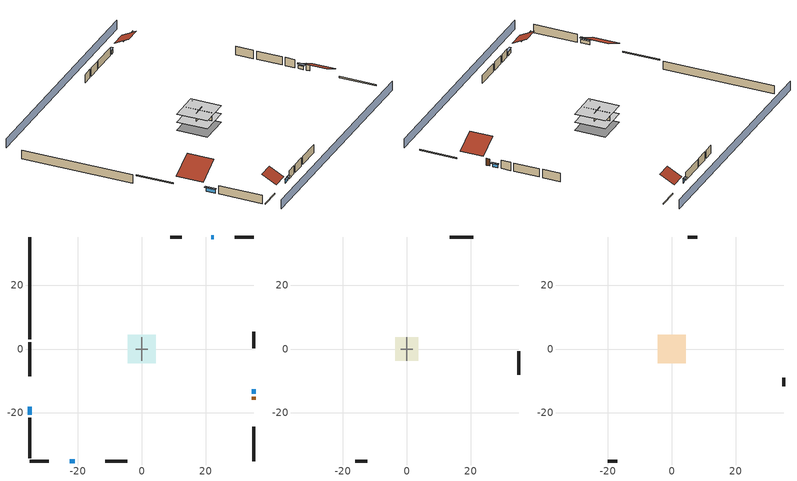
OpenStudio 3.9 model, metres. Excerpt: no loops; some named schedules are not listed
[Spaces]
conditioned space 1
 floor foundation (Slab2 construction): -4.44,-4.44 -4.44,4.44 4.44,4.44 4.44,-4.44 z-2.13
 floor adiabatic (AdiabaticFloorConstruction): -4.44,-4.44 -4.44,4.44 4.44,4.44 4.44,-4.44 z0.3
 wall outside (Wall3 construction): -35.02,-21.55 -35.02,-34.09 z0.3:2.74
 wall outside (Wall4 construction): 12.53,35.02 8.89,35.02 z0.3:2.74
 wall outside (Wall7 construction): 35.02,0.26 35.02,5.39 z0.3:2.74
 wall outside (Wall8 construction): -11.48,-35.02 -4.51,-35.02 z0.3:2.74
 wall outside (RimJoist1 construction): -35.02,2.18 -35.02,-8.46 z0.3:0.61
 wall outside (RimJoist2 construction): 35.02,35.02 29.11,35.02 z0.3:0.61
 wall outside (RimJoist3 construction): 35.02,-35.02 35.02,-24.38 z0.3:0.61
 wall outside (RimJoist4 construction): -35.02,-35.02 -29.11,-35.02 z0.3:0.61
 wall outside (AdiabaticWallConstruction): -35.02,-18 -35.02,-20.62 z0.3:1.46; 22.51,35.02 21.71,35.02 z0.3:1.4; 35.02,-14.04 35.02,-12.58 z0.3:1.28; -22.51,-35.02 -20.94,-35.02 z0.3:1.37
 wall outside (AdiabaticWallConstruction 1): 35.02,-15.89 35.02,-14.97 z0.3:2.34
 wall to garage 1 (Wall5 construction): 0,-3.66 0,3.66 z0.3:2.74
 wall to garage 1 (Wall6 construction): 1.83,0 -1.83,0 z0.3:2.74
 wall foundation (FoundationWall1 construction): -35.02,35.02 -35.02,3.11 z-2.13:0.3
 window (WindowConstruction): -35.02,-18 -35.02,-20.62 z0.3:1.46
 window (WindowConstruction 1): 22.51,35.02 21.71,35.02 z0.3:1.4
 window (WindowConstruction 2): 35.02,-14.04 35.02,-12.58 z0.3:1.28
 window (WindowConstruction 3): -22.51,-35.02 -20.94,-35.02 z0.3:1.37
 door (Door): 35.02,-15.88 35.02,-14.97 z0.3:2.34
 ceiling adiabatic (AdiabaticFloorConstruction): 4.44,-4.44 4.44,4.44 -4.44,4.44 -4.44,-4.44 z0.3
garage 1
 floor foundation (Slab1 construction): -3.66,-3.66 -3.66,3.66 3.66,3.66 3.66,-3.66 z0
 wall outside (Wall1 construction): 20.78,35.02 13.46,35.02 z0.3:2.74
 wall outside (Wall2 construction): 35.02,-7.98 35.02,-0.67 z0.3:2.74
 wall outside (Wall12 construction): -16.07,-35.02 -12.41,-35.02 z0.3:2.74
attic - vented 1
 floor to garage 1 (Floor1 construction): -3.66,-3.66 -3.66,3.66 3.66,3.66 3.66,-3.66 z2.74
 floor to conditioned space 1 (Floor2 construction Reversed): -4.44,-4.44 -4.44,4.44 4.44,4.44 4.44,-4.44 z2.74
 wall outside (Wall9 construction): 7.96,35.02 4.95,35.02 z0.3:2.74
 wall outside (Wall10 construction): -20.01,-35.02 -17,-35.02 z0.3:2.74
 wall outside (Wall11 construction): 35.02,-11.66 35.02,-8.91 z0.3:2.74
 roof outside (Roof1 construction): -35.02,-17.07,2.74 -28.15,-17.07,6.18 -28.15,-9.39,6.18 -35.02,-9.39,2.74
 roof outside (Roof2 construction): 23.44,35.02,2.74 23.44,30.78,4.86 28.18,30.78,4.86 28.18,35.02,2.74
 roof outside (Roof3 construction): -23.44,-35.02,2.74 -23.44,-30.78,4.86 -28.18,-30.78,4.86 -28.18,-35.02,2.74
 roof outside (Roof4 construction): 35.02,-16.81,2.74 29.08,-16.81,5.71 29.08,-23.45,5.71 35.02,-23.45,2.74
shading: -35.02,-39.59 35.02,-39.59 / 35.02,39.59 -35.02,39.59 z0:2.74; -35.02,-20.92 -35.02,-17.7 -35.63,-17.7 -35.63,-20.92 z1.77; 21.4,35.02 22.82,35.02 22.82,35.63 21.4,35.63 z1.71; 35.02,-12.28 35.02,-14.35 35.63,-14.35 35.63,-12.28 z1.58; -20.63,-35.02 -22.82,-35.02 -22.82,-35.63 -20.63,-35.63 z1.68
[Site]
Portland Intl Arpt_OR: Latitude {deg}=45.59; Longitude {deg}=-122.6; Time Zone {hr}=-8; Elevation {m}=33; Terrain=Suburbs; Keep Site Location Information=Yes
[Site:GroundTemperature:Shallow]
10.2558, 8.96328, 8.85977, 9.47314, 11.9355, 14.3863, 16.5111, 17.8571, 17.9714, 16.8767, 14.8061, 12.4304
[Site:WaterMainsTemperature]
Calculation Method=Schedule; Temperature Schedule=mains temperature schedule
[Building]
Building 1
[Material] Roughness=Rough
Name | Thickness {m} | Conductivity {W/m-K} | Density {kg/m3} | Specific Heat {J/kg-K} | Thermal Absorptance | Solar Absorptance | Visible Absorptance
asphalt or fiberglass shingles | 0.00635 | 0.162714 | 1121.4 | 1465.45 | 0.9 | 0.85 | 0.85
roof rigid ins | 0.00281632 | 0.029427 | 32.04 | 1214.23 | 0.9 | 0.7 | 0.7
osb sheathing 0.5 in. | 0.0127 | 0.115458 | 512.64 | 1214.23 | 0.9 | 0.6 | 0.6
composite shingle siding | 0.00635 | 0.162714 | 1121.4 | 1465.45 | 0.9 | 0.7 | 0.7
osb sheathing 0.5 in. 1 | 0.0127 | 0.115458 | 512.64 | 1214.23 | 0.9 | 0.7 | 0.7
wall stud and cavity | 0.1397 | 0.348479 | 139.0536 | 1170.24 | 0.9 | 0.6 | 0.6
wall stud and cavity 1 | 0.1397 | 0.434317 | 139.0536 | 1170.24 | 0.9 | 0.7 | 0.7
gypsum board | 0.0127 | 0.160291 | 801 | 837.4 | 0.9 | 0.6 | 0.6
osb sheathing 0.5 in. 2; osb sheathing 0.5 in. 3 | 0.0127 | 0.115458 | 512.64 | 1214.23
wall stud and cavity 2 | 0.1397 | 0.506836 | 139.0536 | 1170.24 | 0.9 | 0.7 | 0.7
rim joist stud and cavity | 0.0508 | 0.144151 | 50.32683 | 1063.81 | 0.9 | 0.6 | 0.6
ceiling stud and cavity | 0.1397 | 1.39189 | 65.682 | 1177.47 | 0.9 | 0.7 | 0.7
ceiling loosefill ins | 0.254 | 0.0480833 | 16.02 | 1046.75 | 0.9 | 0.7 | 0.7
ceiling stud and cavity 1 | 0.1397 | 0.104117 | 65.682 | 1177.47 | 0.9 | 0.7 | 0.7
concrete 4.0 in. | 0.1016 | 1.803125 | 2242.8 | 837.4 | 0.9 | 0.7 | 0.7
concrete 8.0 in. | 0.2032 | 1.803125 | 2242.8 | 837.4 | 0.9 | 0.7 | 0.7
gypsum board 1 | 0.0127 | 0.160291 | 801 | 837.4 | 0.9 | 0.7 | 0.7
floor covering | 0.0127 | 0.0450781 | 54.468 | 1339.84 | 0.9 | 0.9 | 0.9
wood siding; wood siding 1 | 0.0254 | 0.102417 | 544.68 | 1172.36
wall rigid ins; floor rigid ins | 0.512978 | 0.029427 | 32.04 | 1214.23 | 0.9 | 0.7 | 0.7
wall stud and cavity 3 | 0.0889 | 0.380278 | 52.3479 | 1209.89 | 0.9 | 0.7 | 0.7
door material | 0.04445 | 0.0612267 | 512.64 | 1214.23 | 0.9 | 0.7 | 0.7
floor stud and cavity | 0.1397 | 1.75129 | 37.0049 | 1207.88 | 0.9 | 0.7 | 0.7
osb sheathing 0.75 in. | 0.01905 | 0.115458 | 512.64 | 1214.23 | 0.9 | 0.7 | 0.7
floor covering 1 | 0.0127 | 0.0433444 | 54.468 | 1339.84 | 0.9 | 0.6 | 0.6
wall stud and cavity 4 | 0.0889 | 0.391764 | 83.0341 | 1211.67 | 0.9 | 0.7 | 0.7
furniture material conditioned space 1; furniture material garage 1 | 0.1524 | 0.115458 | 640.8 | 1214.23 | 0.9 | 0.6 | 0.6
[Construction]
Roof1 construction; Roof2 construction; Roof3 construction; Roof4 construction: asphalt or fiberglass shingles, roof rigid ins, osb sheathing 0.5 in.
Wall1 construction; Wall2 construction: composite shingle siding, osb sheathing 0.5 in. 1, wall stud and cavity
Wall3 construction; Wall4 construction: composite shingle siding, osb sheathing 0.5 in. 1, wall stud and cavity 1, gypsum board
Wall5 construction: osb sheathing 0.5 in. 2, wall stud and cavity 2, gypsum board
Wall6 construction: osb sheathing 0.5 in. 3, wall stud and cavity 2, gypsum board
Wall7 construction; Wall8 construction: composite shingle siding, osb sheathing 0.5 in. 2, wall stud and cavity 1, gypsum board
Wall9 construction; Wall10 construction; Wall11 construction; Wall12 construction: composite shingle siding, osb sheathing 0.5 in. 2, wall stud and cavity
RimJoist1 construction; RimJoist2 construction; RimJoist3 construction; RimJoist4 construction: composite shingle siding, rim joist stud and cavity
Floor1 construction: ceiling stud and cavity
Floor2 construction Reversed: gypsum board, ceiling stud and cavity 1, ceiling loosefill ins
Slab1 construction: concrete 4.0 in.
FoundationWall1 construction: concrete 8.0 in., gypsum board 1
Slab2 construction: concrete 4.0 in., floor covering
WindowConstruction; WindowConstruction 1; WindowConstruction 2; WindowConstruction 3: WindowMaterial
AdiabaticWallConstruction: wood siding, wall rigid ins, wall stud and cavity 3, gypsum board
Door: door material
AdiabaticWallConstruction 1: wood siding 1, wall rigid ins, wall stud and cavity 3, gypsum board
AdiabaticFloorConstruction: floor stud and cavity, floor rigid ins, osb sheathing 0.75 in., floor covering 1
PartitionWallConstruction: gypsum board, wall stud and cavity 4, gypsum board
furniture construction conditioned space 1: furniture material conditioned space 1
furniture construction garage 1: furniture material garage 1
[WindowMaterial:SimpleGlazingSystem]
WindowMaterial: U-Factor {W/m2-K}=4.31528; Solar Heat Gain Coefficient=0.67
[ThermalZone] Multiplier=1; Use Ideal Air Loads=No
Name | Volume {m3} | Thermostat
conditioned space | 384.656 | conditioned space temperature setpoint
attic - vented | 113.535
garage | 130.484
[Sizing:Zone] Zone Cooling Design Supply Air Temperature Input Method=SupplyAirTemperature; Zone Cooling Design Supply Air Temperature {C}=14; Zone Cooling Design Supply Air Temperature Difference {deltaC}=11.11; Zone Heating Design Supply Air Temperature Input Method=SupplyAirTemperature; Zone Heating Design Supply Air Temperature {C}=40; Zone Heating Design Supply Air Temperature Difference {deltaC}=11.11; Zone Cooling Design Supply Air Humidity Ratio {kg-H2O/kg-air}=0.0085; Zone Heating Design Supply Air Humidity Ratio {kg-H2O/kg-air}=0.008; Cooling Design Air Flow Method=DesignDay; Heating Design Air Flow Method=DesignDay; Account for Dedicated Outdoor Air System=No; Dedicated Outdoor Air System Control Strategy=NeutralSupplyAir; Dedicated Outdoor Air Low Setpoint Temperature for Design {C}=autosize; Dedicated Outdoor Air High Setpoint Temperature for Design {C}=autosize; Zone Load Sizing Method=Sensible Load Only No Latent Load; Zone Latent Cooling Design Supply Air Humidity Ratio Input Method=HumidityRatioDifference; Zone Cooling Design Supply Air Humidity Ratio Difference {kgWater/kgDryAir}=0.005; Zone Latent Heating Design Supply Air Humidity Ratio Input Method=HumidityRatioDifference; Zone Humidification Design Supply Air Humidity Ratio Difference {kgWater/kgDryAir}=0.005; Sizing Option=Coincident
attic - vented; garage
[Space]
Name | Thermal Zone | Volume {m3}
conditioned space 1 | conditioned space | 384.656
attic - vented 1 | attic - vented | 113.535
garage 1 | garage | 130.484
[ThermostatSetpoint:DualSetpoint]
conditioned space temperature setpoint: Heating Setpoint Temperature Schedule=heating setpoint; Cooling Setpoint Temperature Schedule=cooling setpoint; Temperature Difference Between Cutout And Setpoint {deltaC}=0
[Foundation:Kiva] Wall Depth Below Slab {m}=0.2032
Name | Initial Indoor Air Temperature {C} | Wall Height Above Grade {m}
Foundation Kiva 1 | 13.4258 | 0.1016
Foundation Kiva 2 | 14.4444 | 0.3048
[Foundation:Kiva:Settings]
Soil Conductivity {W/m-K}=1.3848; Soil Density {kg/m3}=1842.3; Soil Specific Heat {J/kg-K}=418.7; Ground Solar Absorptivity=0.9; Ground Thermal Absorptivity=0.9; Ground Surface Roughness {m}=0.03; Far-Field Width {m}=40; Deep-Ground Boundary Condition=ZeroFlux; Deep-Ground Depth {m}=40; Minimum Cell Dimension {m}=0.2; Maximum Cell Growth Coefficient=3; Simulation Timestep=Timestep
[SurfaceProperty:ExposedFoundationPerimeter] Exposed Perimeter Calculation Method=TotalExposedPerimeter
Name | Total Exposed Perimeter {m}
Slab1 | 18.288
Slab2 | 31.91256
[SurfaceProperty:IncidentSolarMultiplier] Incident Solar Multiplier=1; Incident Solar Multiplier Schedule=trans schedule winter=0.85 summer=0.7
Window1; Window2; Window3; Window4
[InternalMass:Definition] Design Level Calculation Method=SurfaceArea
Name | Construction | Surface Area {m2}
partition wall mass | PartitionWallConstruction | 157.749
furniture mass conditioned space 1 | furniture construction conditioned space 1 | 63.09974
furniture mass garage 1 | furniture construction garage 1 | 5.35122
[InternalMass] Multiplier=1
Name | Internal Mass Definition | Space or SpaceType
partition wall mass | partition wall mass | conditioned space 1
furniture mass conditioned space 1 | furniture mass conditioned space 1 | conditioned space 1
furniture mass garage 1 | furniture mass garage 1 | garage 1
[EnergyManagementSystem:Sensor]
Name | Output Variable or Output Meter Index Key | Output Variable or Output Meter
water_heater_T_set | water heater setpoint | Schedule Value
out_pb_s |  | Site Outdoor Air Barometric Pressure
out_wt_s |  | Site Outdoor Air Humidity Ratio
site_vw_s |  | Site Wind Speed
cool_season | cooling season schedule | Schedule Value
natural_vent_s | natural vent schedule | Schedule Value
htg_sp_s | heating setpoint | Schedule Value
clg_sp_s | cooling setpoint | Schedule Value
mech_vent_range_fan_0_sch_s | mech vent range fan 0 schedule | Schedule Value
mech_vent_bath_fan_0_sch_s | mech vent bath fan 0 schedule | Schedule Value
clothes_dryer_exhaust_0_sch_s | clothes_dryer | Schedule Value
htg_load_cond |  | Heating:EnergyTransfer:Zone:CONDITIONED SPACE
clg_load_cond |  | Cooling:EnergyTransfer:Zone:CONDITIONED SPACE
s_conv | Floor2 | Surface Inside Face Convection Heat Gain Energy
s_ig | Floor2 | Surface Inside Face Internal Gains Radiation Heat Gain Energy
s_sol | Floor2 | Surface Inside Face Solar Radiation Heat Gain Energy
s_lgt | Floor2 | Surface Inside Face Lights Radiation Heat Gain Energy
s_surf | Floor2 | Surface Inside Face Net Surface Thermal Radiation Heat Gain Energy
s_conv_1 | FoundationWall1 | Surface Inside Face Convection Heat Gain Energy
s_ig_1 | FoundationWall1 | Surface Inside Face Internal Gains Radiation Heat Gain Energy
s_sol_1 | FoundationWall1 | Surface Inside Face Solar Radiation Heat Gain Energy
s_lgt_1 | FoundationWall1 | Surface Inside Face Lights Radiation Heat Gain Energy
s_surf_1 | FoundationWall1 | Surface Inside Face Net Surface Thermal Radiation Heat Gain Energy
s_conv_2 | inferred conditioned ceiling | Surface Inside Face Convection Heat Gain Energy
s_ig_2 | inferred conditioned ceiling | Surface Inside Face Internal Gains Radiation Heat Gain Energy
s_sol_2 | inferred conditioned ceiling | Surface Inside Face Solar Radiation Heat Gain Energy
s_lgt_2 | inferred conditioned ceiling | Surface Inside Face Lights Radiation Heat Gain Energy
s_surf_2 | inferred conditioned ceiling | Surface Inside Face Net Surface Thermal Radiation Heat Gain Energy
s_conv_3 | inferred conditioned floor | Surface Inside Face Convection Heat Gain Energy
s_ig_3 | inferred conditioned floor | Surface Inside Face Internal Gains Radiation Heat Gain Energy
s_sol_3 | inferred conditioned floor | Surface Inside Face Solar Radiation Heat Gain Energy
s_lgt_3 | inferred conditioned floor | Surface Inside Face Lights Radiation Heat Gain Energy
s_surf_3 | inferred conditioned floor | Surface Inside Face Net Surface Thermal Radiation Heat Gain Energy
s_conv_4 | RimJoist1 | Surface Inside Face Convection Heat Gain Energy
s_ig_4 | RimJoist1 | Surface Inside Face Internal Gains Radiation Heat Gain Energy
s_sol_4 | RimJoist1 | Surface Inside Face Solar Radiation Heat Gain Energy
s_lgt_4 | RimJoist1 | Surface Inside Face Lights Radiation Heat Gain Energy
s_surf_4 | RimJoist1 | Surface Inside Face Net Surface Thermal Radiation Heat Gain Energy
s_conv_5 | RimJoist2 | Surface Inside Face Convection Heat Gain Energy
s_ig_5 | RimJoist2 | Surface Inside Face Internal Gains Radiation Heat Gain Energy
s_sol_5 | RimJoist2 | Surface Inside Face Solar Radiation Heat Gain Energy
s_lgt_5 | RimJoist2 | Surface Inside Face Lights Radiation Heat Gain Energy
s_surf_5 | RimJoist2 | Surface Inside Face Net Surface Thermal Radiation Heat Gain Energy
s_conv_6 | RimJoist3 | Surface Inside Face Convection Heat Gain Energy
s_ig_6 | RimJoist3 | Surface Inside Face Internal Gains Radiation Heat Gain Energy
s_sol_6 | RimJoist3 | Surface Inside Face Solar Radiation Heat Gain Energy
s_lgt_6 | RimJoist3 | Surface Inside Face Lights Radiation Heat Gain Energy
s_surf_6 | RimJoist3 | Surface Inside Face Net Surface Thermal Radiation Heat Gain Energy
s_conv_7 | RimJoist4 | Surface Inside Face Convection Heat Gain Energy
s_ig_7 | RimJoist4 | Surface Inside Face Internal Gains Radiation Heat Gain Energy
s_sol_7 | RimJoist4 | Surface Inside Face Solar Radiation Heat Gain Energy
s_lgt_7 | RimJoist4 | Surface Inside Face Lights Radiation Heat Gain Energy
s_surf_7 | RimJoist4 | Surface Inside Face Net Surface Thermal Radiation Heat Gain Energy
s_conv_8 | Slab2 | Surface Inside Face Convection Heat Gain Energy
s_ig_8 | Slab2 | Surface Inside Face Internal Gains Radiation Heat Gain Energy
s_sol_8 | Slab2 | Surface Inside Face Solar Radiation Heat Gain Energy
s_lgt_8 | Slab2 | Surface Inside Face Lights Radiation Heat Gain Energy
s_surf_8 | Slab2 | Surface Inside Face Net Surface Thermal Radiation Heat Gain Energy
ss_sol | Door1 | Surface Inside Face Solar Radiation Heat Gain Energy
ss_lgt | Door1 | Surface Inside Face Lights Radiation Heat Gain Energy
ss_conv | Door1 | Surface Inside Face Convection Heat Gain Energy
ss_ig | Door1 | Surface Inside Face Internal Gains Radiation Heat Gain Energy
ss_surf | Door1 | Surface Inside Face Net Surface Thermal Radiation Heat Gain Energy
ss_conv_1 | Window1 | Surface Inside Face Convection Heat Gain Energy
ss_ig_1 | Window1 | Surface Inside Face Internal Gains Radiation Heat Gain Energy
ss_surf_1 | Window1 | Surface Inside Face Net Surface Thermal Radiation Heat Gain Energy
ss_trans_in | Window1 | Surface Window Transmitted Solar Radiation Rate
ss_back_out | Window1 | Surface Window Shortwave from Zone Back Out Window Heat Transfer Rate
ss_trans_out | Window1 | Surface Inside Face Initial Transmitted Diffuse Transmitted Out Window Solar Radiation Rate
ss_conv_2 | Window2 | Surface Inside Face Convection Heat Gain Energy
ss_ig_2 | Window2 | Surface Inside Face Internal Gains Radiation Heat Gain Energy
ss_surf_2 | Window2 | Surface Inside Face Net Surface Thermal Radiation Heat Gain Energy
ss_trans_in_1 | Window2 | Surface Window Transmitted Solar Radiation Rate
ss_back_out_1 | Window2 | Surface Window Shortwave from Zone Back Out Window Heat Transfer Rate
ss_trans_out_1 | Window2 | Surface Inside Face Initial Transmitted Diffuse Transmitted Out Window Solar Radiation Rate
ss_conv_3 | Window3 | Surface Inside Face Convection Heat Gain Energy
ss_ig_3 | Window3 | Surface Inside Face Internal Gains Radiation Heat Gain Energy
ss_surf_3 | Window3 | Surface Inside Face Net Surface Thermal Radiation Heat Gain Energy
ss_trans_in_2 | Window3 | Surface Window Transmitted Solar Radiation Rate
ss_back_out_2 | Window3 | Surface Window Shortwave from Zone Back Out Window Heat Transfer Rate
ss_trans_out_2 | Window3 | Surface Inside Face Initial Transmitted Diffuse Transmitted Out Window Solar Radiation Rate
ss_conv_4 | Window4 | Surface Inside Face Convection Heat Gain Energy
ss_ig_4 | Window4 | Surface Inside Face Internal Gains Radiation Heat Gain Energy
ss_surf_4 | Window4 | Surface Inside Face Net Surface Thermal Radiation Heat Gain Energy
ss_trans_in_3 | Window4 | Surface Window Transmitted Solar Radiation Rate
ss_back_out_3 | Window4 | Surface Window Shortwave from Zone Back Out Window Heat Transfer Rate
ss_trans_out_3 | Window4 | Surface Inside Face Initial Transmitted Diffuse Transmitted Out Window Solar Radiation Rate
s_conv_9 | Wall3 | Surface Inside Face Convection Heat Gain Energy
s_ig_9 | Wall3 | Surface Inside Face Internal Gains Radiation Heat Gain Energy
s_sol_9 | Wall3 | Surface Inside Face Solar Radiation Heat Gain Energy
s_lgt_9 | Wall3 | Surface Inside Face Lights Radiation Heat Gain Energy
s_surf_9 | Wall3 | Surface Inside Face Net Surface Thermal Radiation Heat Gain Energy
s_conv_10 | Wall4 | Surface Inside Face Convection Heat Gain Energy
s_ig_10 | Wall4 | Surface Inside Face Internal Gains Radiation Heat Gain Energy
s_sol_10 | Wall4 | Surface Inside Face Solar Radiation Heat Gain Energy
s_lgt_10 | Wall4 | Surface Inside Face Lights Radiation Heat Gain Energy
s_surf_10 | Wall4 | Surface Inside Face Net Surface Thermal Radiation Heat Gain Energy
s_conv_11 | Wall5 | Surface Inside Face Convection Heat Gain Energy
s_ig_11 | Wall5 | Surface Inside Face Internal Gains Radiation Heat Gain Energy
s_sol_11 | Wall5 | Surface Inside Face Solar Radiation Heat Gain Energy
s_lgt_11 | Wall5 | Surface Inside Face Lights Radiation Heat Gain Energy
s_surf_11 | Wall5 | Surface Inside Face Net Surface Thermal Radiation Heat Gain Energy
s_conv_12 | Wall6 | Surface Inside Face Convection Heat Gain Energy
s_ig_12 | Wall6 | Surface Inside Face Internal Gains Radiation Heat Gain Energy
s_sol_12 | Wall6 | Surface Inside Face Solar Radiation Heat Gain Energy
s_lgt_12 | Wall6 | Surface Inside Face Lights Radiation Heat Gain Energy
s_surf_12 | Wall6 | Surface Inside Face Net Surface Thermal Radiation Heat Gain Energy
s_conv_13 | Wall7 | Surface Inside Face Convection Heat Gain Energy
s_ig_13 | Wall7 | Surface Inside Face Internal Gains Radiation Heat Gain Energy
s_sol_13 | Wall7 | Surface Inside Face Solar Radiation Heat Gain Energy
s_lgt_13 | Wall7 | Surface Inside Face Lights Radiation Heat Gain Energy
s_surf_13 | Wall7 | Surface Inside Face Net Surface Thermal Radiation Heat Gain Energy
s_conv_14 | Wall8 | Surface Inside Face Convection Heat Gain Energy
s_ig_14 | Wall8 | Surface Inside Face Internal Gains Radiation Heat Gain Energy
s_sol_14 | Wall8 | Surface Inside Face Solar Radiation Heat Gain Energy
s_lgt_14 | Wall8 | Surface Inside Face Lights Radiation Heat Gain Energy
s_surf_14 | Wall8 | Surface Inside Face Net Surface Thermal Radiation Heat Gain Energy
im_conv | furniture mass conditioned space 1 | Surface Inside Face Convection Heat Gain Energy
[ElectricEquipment:Definition] Design Level Calculation Method=EquipmentLevel
Name | Design Level {W} | Fraction Latent | Fraction Radiant | Fraction Lost
ceiling fan | 19.5402 | 0 | 0.558 | 0
clothes washer | 260.319 | 0.03 | 0.162 | 0.7
clothes dryer | 6504.51 | 0.015 | 0.081 | 0.85
fridge | 49.4292 | 0 | 0.6 | 0
freezer | 194.914 | 0 | 0.6 | 0
cooking range | 1150.12 | 0.08 | 0.432 | 0.2
misc tv | 311.519 | 0 | 0.6 | 0
misc plug loads | 272.815 | 0.021 | 0.558 | 0.049
whole house fan; mech vent house fan | 0 | 0 | 0 | 1
mech vent house fan cfis | 0 | 0 | 0 | 0
mech vent range fan 0; mech vent bath fan 0 | 30 | 0 | 0 | 1
[ElectricEquipment]
Name | Electric Equipment Definition | Space or SpaceType | Schedule
ceiling fan | ceiling fan | conditioned space 1 | ceiling_fan
clothes washer | clothes washer | conditioned space 1 | clothes_washer
clothes dryer | clothes dryer | conditioned space 1 | clothes_dryer
fridge | fridge | conditioned space 1 | fridge schedule
freezer | freezer | garage 1 | freezer schedule
cooking range | cooking range | conditioned space 1 | cooking_range
misc tv | misc tv | conditioned space 1 | plug_loads_tv
misc plug loads | misc plug loads | conditioned space 1 | plug_loads_other
whole house fan | whole house fan | conditioned space 1 | Always On Discrete
mech vent house fan | mech vent house fan | conditioned space 1 | mech vent house fan schedule
mech vent house fan cfis | mech vent house fan cfis | conditioned space 1 | mech vent house fan cfis schedule
mech vent range fan 0 | mech vent range fan 0 | conditioned space 1 | mech vent range fan 0 schedule
mech vent bath fan 0 | mech vent bath fan 0 | conditioned space 1 | mech vent bath fan 0 schedule
[OtherEquipment:Definition] Design Level Calculation Method=EquipmentLevel
Name | Design Level {W} | Fraction Latent | Fraction Radiant | Fraction Lost
water heater sens; mech vent house fan sensible load | 0 | 0 | 0 | 0
water heater lat; mech vent house fan latent load | 0 | 1 | 0 | 0
water heater energy adjustment1 | 0.01 | 0 | 0 | 1
clothes dryer 2 | 0 | 0.015 | 0.081 | 0.85
cooking range 2 | 0 | 0.08 | 0.432 | 0.2
general water use sensible | -25.2881 | 0 | 0.6 | 0
general water use latent | 25.6591 | 1 | 0 | 0
[OtherEquipment] Space or SpaceType=conditioned space 1
Name | Other Equipment Definition | Schedule | Fuel Type
water heater sens | water heater sens | Always On Discrete
water heater lat | water heater lat | Always On Discrete
water heater energy adjustment1 | water heater energy adjustment1 | Always On Discrete | Electricity
clothes dryer 1 | clothes dryer 2 | clothes_dryer | Electricity
cooking range 1 | cooking range 2 | cooking_range | Electricity
general water use sensible | general water use sensible | general water use schedule
general water use latent | general water use latent | general water use schedule
mech vent house fan sensible load | mech vent house fan sensible load | Always On Discrete
mech vent house fan latent load | mech vent house fan latent load | Always On Discrete
[WaterUse:Equipment:Definition]
clothes washer: Peak Flow Rate {m3/s}=1.45559e-05
[Lights:Definition] Design Level Calculation Method=LightingLevel; Fraction Radiant=0.6; Fraction Visible=0.2; Return Air Fraction=0
Name | Lighting Level {W}
interior lighting | 842.973
garage lighting | 43.3243
[Lights] Fraction Replaceable=1
Name | Lights Definition | Space or SpaceType | Schedule
interior lighting | interior lighting | conditioned space 1 | lighting_interior
garage lighting | garage lighting | garage 1 | lighting_garage
[Exterior:Lights:Definition]
exterior lighting: Design Level {W}=42.5523
[Exterior:Lights]
exterior lighting: Exterior Lights Definition=exterior lighting; Schedule=exterior lighting schedule
[People:Definition]
occupants: Number of People Calculation Method=People; Number of People {people}=1; Fraction Radiant=0.314171; Sensible Heat Fraction=0.56303; Carbon Dioxide Generation Rate {m3/s-W}=0; Enable ASHRAE 55 Comfort Warnings=No; Mean Radiant Temperature Calculation Type=EnclosureAveraged
[People]
occupants: People Definition=occupants; Space or SpaceType=conditioned space 1; Number of People Schedule=occupants; Activity Level Schedule=occupants activity schedule; Multiplier=1
[SpaceInfiltration:DesignFlowRate] Space or SpaceType=conditioned space 1; Schedule=Always On Discrete; Design Flow Rate Calculation Method=Flow/Space; Design Flow Rate {m3/s}=0
natural vent flow; whole house fan flow; infil flow
[ZoneMixing]
whole house fan mix: Zone or Space=attic - vented; Schedule=Always On Continuous; Design Flow Rate Calculation Method=Flow/Zone; Design Flow Rate {m3/s}=0; Source Zone or Space=conditioned space
[SpaceInfiltration:EffectiveLeakageArea] Schedule=Always On Discrete
Name | Space or SpaceType | Effective Air Leakage Area {cm2} | Stack Coefficient | Wind Coefficient
infil garage 1 | garage 1 | 1087.35 | 0.000129147 | 4.64657e-05
infil attic - vented 1 | attic - vented 1 | 4412.45 | 0.000178908 | 3.60846e-05
